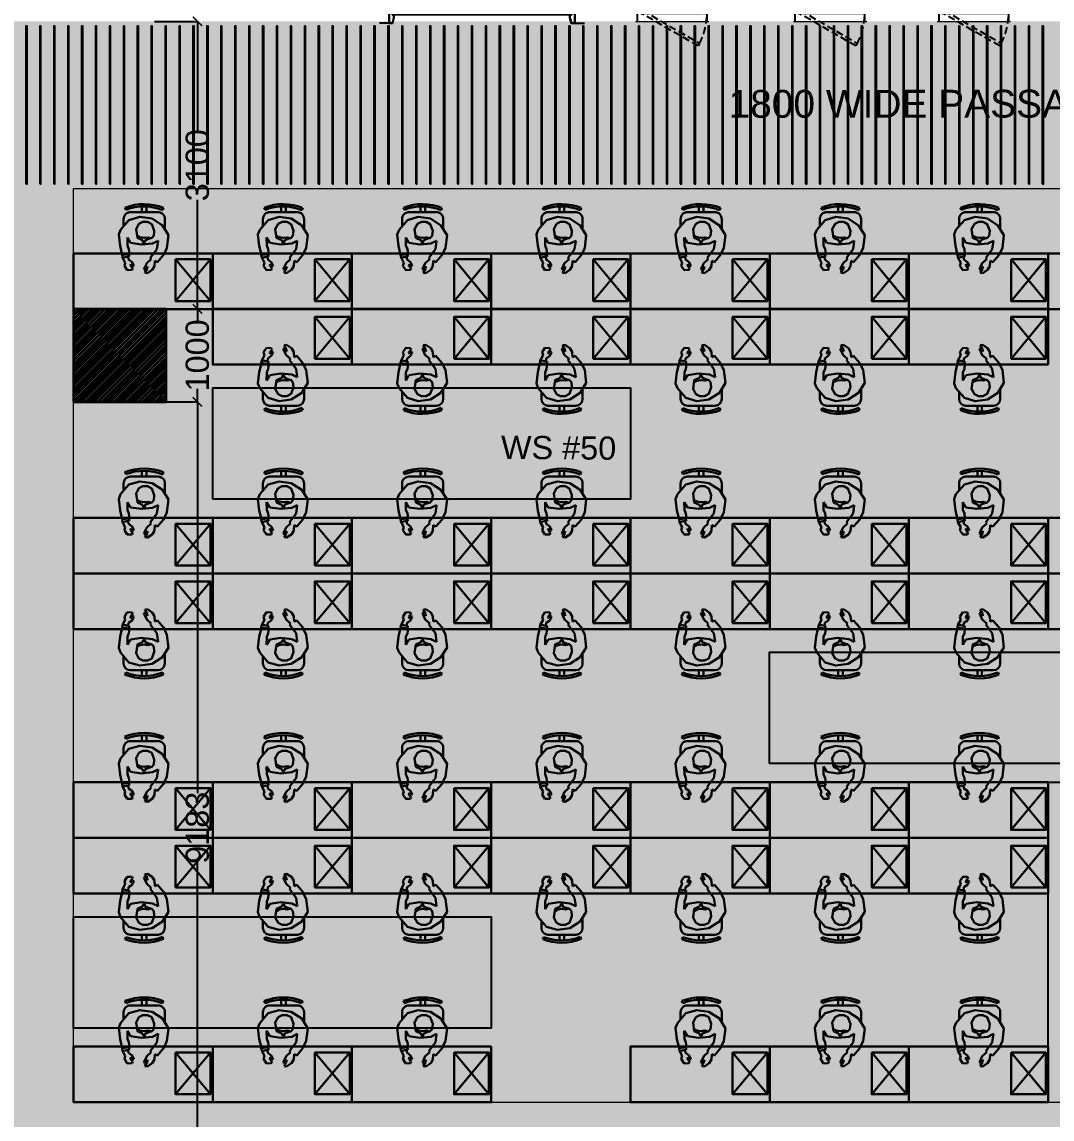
# Model space of a CAD drawing. Header units: millimetres. Extents: x 263321 to 4958806, y 33647 to 987811.
# Drawn here: x 2384197 to 2395294, y 460652 to 472477 of the extents above; entities that cross this region are included whole.
import ezdxf

# ---------------------------------------------------------------- set-up
doc = ezdxf.new("R2010")
doc.units = ezdxf.units.MM
doc.header["$PDMODE"] = 3
doc.linetypes.add('HIDDEN', pattern=[0.375, 0.25, -0.125])
for name, color, linetype, lineweight in [('A-FURN-MODULAR', 6, 'Continuous', 18), ('A-FURN-TABLE-GROMMET', 7, 'Continuous', 9), ('A-PLAN-COLUMN', 3, 'Continuous', 0), ('A-PLAN-RCC-HATCH', 8, 'Continuous', 13), ('A-PLAN-THIN', 251, 'Continuous', 15), ('Base 7th & 9th', 250, 'Continuous', 35), ('FURNITURE', 30, 'Continuous', 5)]:
    doc.layers.add(name, color=color, linetype=linetype, lineweight=lineweight)
for name, color, linetype in [('A-PLAN-DOOR', 7, 'Continuous'), ('CEILING TOA', 7, 'Continuous'), ('FLOORING TOA', 7, 'Continuous'), ('PARTITION DIM.', 250, 'Continuous'), ('TEXT', 250, 'Continuous')]:
    doc.layers.add(name, color=color, linetype=linetype)
doc.styles.add('ARIAL', font='arial.ttf')
doc.styles.get("Standard").update_dxf_attribs({"font": 'arial.ttf'})
doc.styles.add('TEXT @ 150', font='arial.ttf', dxfattribs={"height": 225})
doc.dimstyles.new('DIM @ 150', dxfattribs={"dimtxt": 225, "dimasz": 100, "dimexe": 1, "dimexo": 0, "dimgap": 0.5, "dimtad": 0, "dimdec": 0, "dimzin": 0, "dimdsep": 46, "dimtxsty": 'TEXT @ 150', "dimblk": 'ARCHTICK', "dimcen": -2, "dimclrd": 8, "dimclre": 8, "dimclrt": 7, "dimadec": 0, "dimazin": 0, "dimtfac": 1, "dimtdec": 0, "dimtofl": 0, "dimtmove": 0, "dimatfit": 3, "dimldrblk": 'OPEN90', "dimfxl": 1, "dimtolj": 1, "dimtzin": 0, "dimlwd": -1, "dimlwe": -1, "dimarcsym": 0})

# ---------------------------------------------------------------- blocks, each defined once
blk = doc.blocks.new('EWDSXC')
at = {"layer": 'FURNITURE', "color": 20, "lineweight": 30}
for p, q in [((2181355, 122524), (2181805, 122899)), ((2181355, 122899), (2181805, 122524)), ((2181891, 121424), (2181291, 121424))]:
    blk.add_line(p, q, dxfattribs=at)
at = {"layer": 'FURNITURE', "color": 8, "lineweight": 30}
for p, q in [((2181030, 122408, 0), (2180921, 122408, 0)), ((2181094, 122448, 0), (2180989, 122382, 0)), ((2181230, 122431, 0), (2181094, 122448, 0)), ((2181291, 122403, 0), (2181230, 122431, 0)), ((2181308, 122395, 0), (2181291, 122403, 0)), ((2181385, 122328, 0), (2181308, 122395, 0)), ((2180847, 122334, 0), (2180847, 122038, 0)), ((2180989, 122382, 0), (2180917, 122270, 0)), ((2181184, 122275, 0), (2181155, 122335, 0)), ((2181155, 122335, 0), (2181246, 122322, 0)), ((2181196, 122156, 0), (2181184, 122275, 0)), ((2181291, 122288, 0), (2181246, 122322, 0)), ((2181291, 122288, 0), (2181340, 122251, 0)), ((2181371, 122300, 0), (2181385, 122328, 0)), ((2181430, 122296, 0), (2181371, 122300, 0)), ((2181470, 122272, 0), (2181430, 122296, 0)), ((2181504, 122220, 0), (2181470, 122272, 0)), ((2180917, 122270, 0), (2180899, 122138, 0)), ((2181179, 122038, 0), (2181196, 122156, 0)), ((2181340, 122251, 0), (2181352, 122262, 0)), ((2181352, 122262, 0), (2181395, 122214, 0)), ((2181395, 122214, 0), (2181462, 122183, 0)), ((2181467, 122196, 0), (2181434, 122221, 0)), ((2181434, 122221, 0), (2181459, 122216, 0)), ((2181459, 122216, 0), (2181500, 122192, 0)), ((2181462, 122183, 0), (2181467, 122196, 0)), ((2181500, 122192, 0), (2181504, 122220, 0)), ((2180899, 122138, 0), (2180932, 122021, 0)), ((2181385, 122055, 0), (2181358, 122017, 0)), ((2181425, 122074, 0), (2181385, 122055, 0)), ((2181406, 122042, 0), (2181430, 122063, 0)), ((2181426, 122038, 0), (2181406, 122042, 0)), ((2181430, 122063, 0), (2181425, 122074, 0)), ((2181456, 122063, 0), (2181426, 122038, 0)), ((2181470, 122054, 0), (2181456, 122063, 0)), ((2181472, 122003, 0), (2181470, 122054, 0)), ((2180921, 121964, 0), (2180998, 121964, 0)), ((2180932, 122021, 0), (2181037, 121931, 0)), ((2181037, 121931, 0), (2181089, 121911, 0)), ((2181089, 121911, 0), (2181211, 121925, 0)), ((2181121, 122004, 0), (2181206, 122005, 0)), ((2181206, 122005, 0), (2181246, 122021, 0)), ((2181291, 121944, 0), (2181211, 121925, 0)), ((2181291, 122028, 0), (2181246, 122021, 0)), ((2181295, 122028, 0), (2181290, 122028, 0)), ((2181291, 121944, 0), (2181306, 121947, 0)), ((2181295, 122022, 0), (2181295, 122028, 0)), ((2181324, 122025, 0), (2181295, 122022, 0)), ((2181306, 121947, 0), (2181337, 121952, 0)), ((2181325, 122013, 0), (2181324, 122025, 0)), ((2181358, 122017, 0), (2181325, 122013, 0)), ((2181337, 121952, 0), (2181392, 121982, 0)), ((2181392, 121982, 0), (2181424, 121972, 0)), ((2181424, 121972, 0), (2181472, 122003, 0))]:
    blk.add_line(p, q, dxfattribs=at)
at = {"layer": 'FURNITURE', "color": 20, "lineweight": 30}
for points in [[(2181291, 122924), (2181291, 121424), (2181891, 121424), (2181891, 122924)], [(2181355, 122524), (2181355, 122899), (2181805, 122899), (2181805, 122524)]]:
    blk.add_lwpolyline(points, close=True, dxfattribs=at)
at = {"layer": 'FURNITURE', "color": 8, "lineweight": 30, "elevation": 0}
for points in [[(2180801, 122393), (2180824, 122384)], [(2181102, 122112), (2181117, 122140), (2181124, 122187), (2181119, 122225), (2181129, 122264), (2181102, 122288), (2181047, 122294), (2180975, 122267), (2180952, 122222), (2180952, 122172), (2180973, 122129), (2181031, 122098), (2181125, 122112), (2181150, 122167), (2181176, 122179), (2181175, 122189), (2181149, 122199), (2181129, 122253)], [(2180785, 122211), (2180847, 122211)], [(2180785, 122161), (2180847, 122161)], [(2181179, 122038), (2181121, 122004)], [(2180799, 121979), (2180822, 121988)], [(2181298, 122023), (2181307, 121949)], [(2181325, 122013), (2181339, 121950)]]:
    blk.add_lwpolyline(points, dxfattribs=at)
blk.add_lwpolyline([(2181290, 122028, 0.034638), (2181291, 122038), (2181291, 122288)], format="xyb", dxfattribs=at)
at = {"layer": 'FURNITURE', "color": 8, "lineweight": 30}
for centre, radius, start, end in [((2181317, 122183, 0), 557, 157.9006, 201.542), ((2180921, 122334, 0), 74, 89.9999, 179.9999), ((2181317, 122183, 0), 532, 157.9006, 201.5161), ((2180921, 122038, 0), 74, 179.9999, 269.9999)]:
    blk.add_arc(centre, radius, start, end, dxfattribs=at)
blk = doc.blocks.new('A$C3F28102C')
at = {"layer": 'A-PLAN-DOOR'}
h = blk.add_hatch(dxfattribs=at)
h.set_pattern_fill('ANSI31', color=256, style=0)
h.set_pattern_definition([(315, (-1529.3283, 1000.1135), (-0.44194174, -0.44194174), [])])
h.paths.add_polyline_path([(1, -15), (0, -15), (0, 0), (1, 0)])
h.paths.add_polyline_path([(1, 0), (1, 0), (0, 0), (0, 1, 0.115729)])
h.paths.add_polyline_path([(5, -15), (4, -15), (4, 0), (5, 0)])
h.paths.add_polyline_path([(5, 0), (4, 0), (4, 0, 0.115729), (5, 1)])
at = {"layer": 'A-PLAN-DOOR', "color": 2}
for points in [[(1, 0), (1, -15), (0, -15), (0, 1)], [(4, 0), (4, -15), (5, -15), (5, 1)]]:
    blk.add_lwpolyline(points, dxfattribs=at)
for radius in [3.42, 2.42]:
    blk.add_circle((2, 3), radius, dxfattribs=at)
blk = doc.blocks.new('Door 1800')
at = {"layer": 'A-PLAN-DOOR'}
for p, q in [((-879, 77), (-879, 82)), ((844, 0), (-844, 0)), ((-844, 0), (-844, -54)), ((0, -54), (0, 0)), ((844, 0), (844, -54)), ((879, 77), (879, 82)), ((844, -6), (-844, -6)), ((844, -49), (-844, -49)), ((844, -54), (-844, -54))]:
    blk.add_line(p, q, dxfattribs=at)
for points in [[(-880, -137), (-880, -137), (-880, 82), (-972, 82)], [(880, -136), (880, 82), (972, 82)]]:
    blk.add_lwpolyline(points, dxfattribs=at)
for points in [[(-880, -47), (-879, -47), (-879, 74), (-880, 74)], [(-878, -53), (-849, -53), (-849, 3), (-835, 3), (-835, 32), (-848, 80), (-878, 80), (-878, 73), (-879, 73), (-879, 74), (-879, 82), (-847, 82), (-834, 32), (-834, 2), (-847, 2), (-847, -54), (-879, -54), (-879, -45), (-878, -45)], [(878, -53), (849, -53), (849, 3), (835, 3), (835, 32), (848, 80), (878, 80), (878, 73), (879, 73), (879, 74), (879, 82), (847, 82), (834, 32), (834, 2), (847, 2), (847, -54), (879, -54), (879, -45), (878, -45)], [(880, -47), (879, -47), (879, 74), (880, 74)]]:
    blk.add_lwpolyline(points, close=True, dxfattribs=at)
at = {"layer": 'A-PLAN-DOOR', "linetype": 'HIDDEN', "ltscale": 300}
for points in [[(-845, -61), (-815, -61), (-815, -876), (-845, -876)], [(845, -61), (815, -61), (815, -876), (845, -876)]]:
    blk.add_lwpolyline(points, close=True, dxfattribs=at)
for centre, start, end in [((-815, -61), 270, 0.4464), ((815, -61), 179.5536, 270)]:
    blk.add_arc(centre, 815, start, end, dxfattribs=at)
at = {"layer": 'A-PLAN-DOOR', "extrusion": (0, 0, -1), "xscale": -0.9074410163312852, "yscale": 0.9074410163312852, "zscale": -0.9074410163312852, "rotation": 180}
blk.add_blockref('A$C3F28102C', (-847, -54), dxfattribs=at)
blk = doc.blocks.new('shaft door 750')
at = {"layer": 'A-PLAN-DOOR'}
for p, q in [((335, 60), (-335, 60)), ((-335, 0), (-335, 60)), ((335, 53), (-335, 53)), ((335, 6), (-335, 6)), ((335, 0), (-335, 0)), ((335, 0), (335, 60)), ((-374, -70), (-374, -65)), ((-374, -65), (-374, -70))]:
    blk.add_line(p, q, dxfattribs=at)
at = {"layer": 'A-PLAN-DOOR', "linetype": 'HIDDEN', "ltscale": 300}
blk.add_lwpolyline([(337, 60), (320, 31), (-295, 387), (-279, 415)], close=True, dxfattribs=at)
at = {"layer": 'A-PLAN-DOOR'}
for points in [[(-375, 150), (-375, 150), (-375, -70), (-430, -70)], [(375, 150), (375, 150), (375, -70), (430, -70)]]:
    blk.add_lwpolyline(points, dxfattribs=at)
for points in [[(-375, 52), (-374, 52), (-374, -62), (-375, -62)], [(-373, 58), (-341, 58), (-341, -3), (-326, -3), (-326, -35), (-340, -68), (-373, -68), (-373, -60), (-374, -60), (-374, -62), (-374, -70), (-339, -70), (-324, -35), (-324, -2), (-339, -2), (-339, 60), (-374, 60), (-374, 50), (-373, 50)], [(373, 58), (341, 58), (341, -3), (326, -3), (326, -35), (340, -68), (373, -68), (373, -60), (374, -60), (374, -62), (374, -70), (339, -70), (324, -35), (324, -2), (339, -2), (339, 60), (374, 60), (374, 50), (373, 50)], [(375, 52), (374, 52), (374, -62), (375, -62)]]:
    blk.add_lwpolyline(points, close=True, dxfattribs=at)
at = {"layer": 'A-PLAN-DOOR', "linetype": 'HIDDEN', "ltscale": 300}
blk.add_arc((338, 60), 712, 152.6807, 180, dxfattribs=at)
at = {"layer": 'A-PLAN-THIN'}
for p, q in [((395, 150), (-395, 150)), ((375, -70), (-375, -70))]:
    blk.add_line(p, q, dxfattribs=at)
at = {"layer": 'A-PLAN-DOOR', "xscale": -0.9973404255317604, "yscale": 0.9973404255317604, "zscale": 0.9973404255317604}
blk.add_blockref('A$C3F28102C', (339, 60), dxfattribs=at)
blk = doc.blocks.new('Fire Tower-2700mm')
at = {"layer": 'A-PLAN-DOOR', "xscale": -1.136363636363636, "yscale": 1.136363636387152, "zscale": 1.136363636387152, "rotation": 180}
blk.add_blockref('Door 1800', (2676, -7545), dxfattribs=at)
at = {"layer": 'A-PLAN-DOOR', "extrusion": (-1.654e-28, 4.04354e-14, -1), "zscale": -1, "rotation": 180}
for p in [(2624, -7468), (1074, -7468), (-626, -7468)]:
    blk.add_blockref('shaft door 750', p, dxfattribs=at)
blk = doc.blocks.new('Columns')
at = {"layer": 'A-PLAN-RCC-HATCH'}
h = blk.add_hatch(dxfattribs=at)
h.set_pattern_fill('ANSI31', color=256, scale=250, style=0)
h.set_pattern_definition([(45, (447397.9, -612762.232), (-22.0970869, 22.0970869), [])])
h.paths.add_polyline_path([(6840, -20463), (7840, -20463), (7840, -19463), (6840, -19463)])
at = {"layer": 'A-PLAN-COLUMN', "elevation": 0}
blk.add_lwpolyline([(6840, -20463), (7840, -20463), (7840, -19463), (6840, -19463)], close=True, dxfattribs=at)
blk = doc.blocks.new('_ArchTick')
at = {"color": 0, "linetype": 'ByBlock', "const_width": 0.15}
blk.add_lwpolyline([(-0.5, -0.5), (0.5, 0.5)], dxfattribs=at)
blk = doc.blocks.new('*D669')
at = {"layer": 'Defpoints', "color": 0, "transparency": 16777216}
for p in [(2385623, 472483), (2385623, 469383), (2386087, 469383)]:
    blk.add_point(p, dxfattribs=at)
at = {"layer": 'PARTITION DIM.', "color": 8, "transparency": 16777216}
for p, q in [((2385623, 472483), (2386088, 472483)), ((2386087, 472483), (2386087, 471306)), ((2386087, 469383), (2386087, 470560)), ((2385623, 469383), (2386088, 469383))]:
    blk.add_line(p, q, dxfattribs=at)
at = {"layer": 'PARTITION DIM.', "color": 8, "transparency": 16777216, "xscale": 100, "yscale": 100, "zscale": 100}
for p, rotation in [((2386087, 472483), 90), ((2386087, 469383), 270)]:
    blk.add_blockref('_ArchTick', p, dxfattribs=dict(at, rotation=rotation))
at = {"layer": 'PARTITION DIM.', "color": 7, "transparency": 16777216, "insert": (2386087, 470933), "char_height": 250, "attachment_point": 5, "rotation": 90}
blk.add_mtext('\\A1;3100', dxfattribs=at)
blk = doc.blocks.new('_Open90')
at = {"color": 0, "linetype": 'ByBlock'}
for p, q in [((0, 0), (-1, 0)), ((-0.5, 0.5), (0, 0)), ((0, 0), (-0.5, -0.5))]:
    blk.add_line(p, q, dxfattribs=at)
blk = doc.blocks.new('*D670')
at = {"layer": 'Defpoints', "color": 0, "transparency": 16777216}
for p in [(2385623, 469383), (2385752, 468383), (2386087, 468383)]:
    blk.add_point(p, dxfattribs=at)
at = {"layer": 'PARTITION DIM.', "color": 8, "transparency": 16777216}
for p, q in [((2385623, 469383), (2386088, 469383)), ((2386087, 469383), (2386087, 469245)), ((2386087, 468383), (2386087, 468521)), ((2385752, 468383), (2386088, 468383))]:
    blk.add_line(p, q, dxfattribs=at)
at = {"layer": 'PARTITION DIM.', "color": 8, "transparency": 16777216, "xscale": 100, "yscale": 100, "zscale": 100}
for p, rotation in [((2386087, 469383), 90), ((2386087, 468383), 270)]:
    blk.add_blockref('_ArchTick', p, dxfattribs=dict(at, rotation=rotation))
at = {"layer": 'PARTITION DIM.', "color": 7, "transparency": 16777216, "insert": (2386087, 468883), "char_height": 250, "attachment_point": 5, "rotation": 90}
blk.add_mtext('\\A1;1000', dxfattribs=at)
blk = doc.blocks.new('*D671')
at = {"layer": 'Defpoints', "color": 0, "transparency": 16777216}
for p in [(2385752, 468383), (2386087, 459200), (2386087, 459200)]:
    blk.add_point(p, dxfattribs=at)
at = {"layer": 'PARTITION DIM.', "color": 8, "transparency": 16777216}
for p, q in [((2385752, 468383), (2386088, 468383)), ((2386087, 468383), (2386087, 464165)), ((2386087, 459200), (2386087, 463418)), ((2386087, 459200), (2386086, 459200))]:
    blk.add_line(p, q, dxfattribs=at)
at = {"layer": 'PARTITION DIM.', "color": 8, "transparency": 16777216, "xscale": 100, "yscale": 100, "zscale": 100}
for p, rotation in [((2386087, 468383), 90), ((2386087, 459200), 270)]:
    blk.add_blockref('_ArchTick', p, dxfattribs=dict(at, rotation=rotation))
at = {"layer": 'PARTITION DIM.', "color": 7, "transparency": 16777216, "insert": (2386087, 463792), "char_height": 250, "attachment_point": 5, "rotation": 90}
blk.add_mtext('\\A1;9183', dxfattribs=at)

msp = doc.modelspace()

# ---------------------------------------------------------------- hatches: boundary and pattern name
at = {"layer": 'Base 7th & 9th'}
h = msp.add_hatch(dxfattribs=at)
h.set_pattern_fill('ANSI31', color=256, scale=250, style=0)
h.set_pattern_definition([(45, (2825309.825, -123916.18), (-22.0970869, 22.0970869), [])])
h.paths.add_polyline_path([(2384751.6, 468383.1), (2385751.6, 468383.1), (2385751.6, 469383.1), (2384751.6, 469383.1)])
at = {"layer": 'CEILING TOA', "true_color": 0x7aafdf}
h = msp.add_hatch(dxfattribs=at)
h.set_pattern_fill('ANGLE', color=143)
h.set_pattern_definition([(0, (55724.0024, 72097.264), (0, 6.985), [5.08, -1.905]), (90, (55724.0024, 72097.264), (-6.985, 4e-16), [5.08, -1.905])])
h.paths.add_polyline_path([(2386251.6, 467333.1), (2386251.6, 468533.1), (2390751.6, 468533.1), (2390751.6, 467333.1)])
at = {"layer": 'CEILING TOA', "true_color": 0x939598}
h = msp.add_hatch(dxfattribs=at)
h.set_pattern_fill('ANGLE', color=252)
h.set_pattern_definition([(0, (13069.078, -8478.743), (0, 6.985), [5.08, -1.905]), (90, (13069.078, -8478.743), (-6.985, 4e-16), [5.08, -1.905])])
h.paths.add_polyline_path([(2392251.6, 464483.1), (2392251.6, 465683.1), (2396751.6, 465683.1), (2396751.6, 464483.1)])
at = {"layer": 'CEILING TOA', "true_color": 0x7aafdf}
h = msp.add_hatch(dxfattribs=at)
h.set_pattern_fill('ANGLE', color=143)
h.set_pattern_definition([(0, (54224.0024, 66397.264), (0, 6.985), [5.08, -1.905]), (90, (54224.0024, 66397.264), (-6.985, 4e-16), [5.08, -1.905])])
h.paths.add_polyline_path([(2384751.6, 461633.1), (2384751.6, 462833.1), (2389251.6, 462833.1), (2389251.6, 461633.1)])
at = {"layer": 'FLOORING TOA', "true_color": 0xc7c8ca}
h = msp.add_hatch(dxfattribs=at)
h.set_pattern_fill('EARTH', color=9, scale=120)
edge = h.paths.add_edge_path()
edge.add_line((2399150.3, 470683.1), (2406751.6, 470683.1))
edge.add_line((2406751.6, 470683.1), (2406751.6, 489283.1))
edge.add_line((2406751.6, 489283.1), (2406777, 491421.9))
edge.add_line((2406777, 491421.9), (2410711.6, 491383.1))
edge.add_line((2410711.6, 491383.1), (2410711.6, 490662.8))
edge.add_line((2410711.6, 490662.8), (2412251.6, 490662.8))
edge.add_line((2412251.6, 490662.8), (2412251.6, 491383.1))
edge.add_line((2412251.6, 491383.1), (2413501.6, 491383.1))
edge.add_line((2413501.6, 491383.1), (2413501.6, 490641.9))
edge.add_line((2413501.6, 490641.9), (2414541.6, 490641.9))
edge.add_line((2414541.6, 490641.9), (2414541.6, 491383.1))
edge.add_line((2414541.6, 491383.1), (2419059.8, 491383.1))
edge.add_line((2419059.8, 491383.1), (2419290.9, 492883.1))
edge.add_line((2419290.9, 492883.1), (2413191.6, 492883.1))
edge.add_line((2413191.6, 492883.1), (2413191.6, 495458.2))
edge.add_line((2413191.6, 495458.2), (2416206.2, 495458.2))
edge.add_line((2416206.2, 495458.2), (2416206.2, 496558.2))
edge.add_line((2416206.2, 496558.2), (2413191.6, 496558.2))
edge.add_line((2413191.6, 496558.2), (2413191.6, 498963.1))
edge.add_line((2413191.6, 498963.1), (2411651.6, 498963.1))
edge.add_line((2411651.6, 498963.1), (2411651.6, 492883.1))
edge.add_line((2411651.6, 492883.1), (2404451.6, 492883.1))
edge.add_line((2404451.6, 492883.1), (2404452.6, 502283.1))
edge.add_line((2404452.6, 502283.1), (2402951.6, 502283.1))
edge.add_line((2402951.6, 502283.1), (2402951.4, 497183.5))
edge.add_line((2402951.4, 497183.5), (2402951.6, 497133.1))
edge.add_line((2402951.6, 497133.1), (2399951.6, 497133.1))
edge.add_line((2399951.6, 497133.1), (2399951.6, 505326.9))
edge.add_arc((2397396.4, -38564.5), 543897.4, 89.730828, 95.307778)
edge.add_line((2347082.8, 503000.8), (2347082.9, 472483.1))
edge.add_line((2347082.9, 472483.1), (2343851.6, 472483.1))
edge.add_line((2343851.6, 472483.1), (2343851.6, 458383.2))
edge.add_line((2343851.6, 458383.2), (2354252.4, 458383.2))
edge.add_line((2354252.4, 458383.2), (2354252.7, 455753.4))
edge.add_arc((2374151.3, 141679.3), 314703.8, 88.069715, 93.625218, ccw=False)
edge.add_line((2384751.6, 456204.5), (2384751.6, 459200.3))
edge.add_line((2384751.6, 459200.3), (2394751.8, 459200.3))
edge.add_line((2394751.8, 459200.3), (2394749.6, 457484.3))
edge.add_line((2394749.6, 457484.3), (2395751.6, 457483.1))
edge.add_line((2395751.6, 457483.1), (2395751.6, 458383.1))
edge.add_line((2395751.6, 458383.1), (2396651.6, 458383.1))
edge.add_line((2396651.6, 458383.1), (2396651.6, 459197.4))
edge.add_line((2396651.6, 459197.4), (2399811.2, 459198))
edge.add_line((2399811.2, 459198), (2399811.2, 460833.1))
edge.add_line((2399811.2, 460833.1), (2398551.6, 460833.1))
edge.add_line((2398551.6, 460833.1), (2398551.6, 466883.1))
edge.add_line((2398551.6, 466883.1), (2403551.7, 466883.1))
edge.add_line((2403551.7, 466883.1), (2403551.7, 465533.1))
edge.add_line((2403551.7, 465533.1), (2407851.7, 465533.1))
edge.add_line((2407851.7, 465533.1), (2407851.7, 460783.1))
edge.add_line((2407851.7, 460783.1), (2409491.6, 460783.1))
edge.add_line((2409491.6, 460783.1), (2409496.3, 466883.1))
edge.add_line((2409496.3, 466883.1), (2415285.8, 466883.1))
edge.add_line((2415285.8, 466883.1), (2415516.9, 468383.1))
edge.add_line((2415516.9, 468383.1), (2399151.6, 468383.1))
edge.add_arc((2399151.6, 468983.1), 600, 180.00022, 269.99765, ccw=False)
edge.add_line((2398551.6, 468983.1), (2398551.6, 470083.1))
edge.add_arc((2399151.6, 470083.1), 600, 90.12503, 179.99987, ccw=False)
edge = h.paths.add_edge_path(flags=16)
edge.add_line((2350804.3, 495933.1), (2349254.3, 495933.1))
edge.add_arc((2349254.3, 495533.1), 400, 90.00028, 179.78887)
edge.add_line((2348854.3, 495534.5), (2348854.3, 492844.4))
edge.add_line((2348854.3, 492844.4), (2350804.3, 492844.4))
edge.add_line((2350804.3, 492844.4), (2350804.3, 495933.1))
h.paths.add_polyline_path([(2380451.6, 495933.1), (2394411.6, 495933.1), (2394411.6, 489283.1), (2388129.7, 489289.9), (2388129.7, 487283.1), (2379984.7, 487283), (2379984.7, 489283.1), (2380551.6, 489283.1)], flags=16)
edge = h.paths.add_edge_path(flags=16)
edge.add_line((2404951.6, 487283.1), (2348951.6, 487283.1))
edge.add_arc((2348951.6, 486983.1), 300, 90, 179.99701)
edge.add_line((2348651.6, 486983.1), (2348650.9, 472483.1))
edge.add_line((2348650.9, 472483.1), (2404951.6, 472483.1))
edge.add_line((2404951.6, 472483.1), (2404951.6, 487283.1))
h.paths.add_polyline_path([(2396751.6, 460833.1), (2396751.6, 464283.1)], flags=16)

# ---------------------------------------------------------------- linework, layer by layer
at = {"layer": 'A-FURN-TABLE-GROMMET'}
for p, q in [((2384751.6, 470683.1), (2396751.6, 470683.1)), ((2384751.6, 460833.1), (2384751.6, 470683.1)), ((2384751.6, 460833.1), (2396751.6, 460833.1))]:
    msp.add_line(p, q, dxfattribs=at)
at = {"layer": 'Base 7th & 9th', "elevation": 0}
msp.add_lwpolyline([(2384751.6, 468383.1), (2385751.6, 468383.1), (2385751.6, 469383.1), (2384751.6, 469383.1)], close=True, dxfattribs=at)
at = {"layer": 'CEILING TOA', "elevation": 0}
for points in [[(2384239.1, 470731.8), (2384251.1, 470731.8), (2384251.1, 472431.8), (2384239.1, 472431.8)], [(2384389.1, 470731.8), (2384401.1, 470731.8), (2384401.1, 472431.8), (2384389.1, 472431.8)], [(2384539.1, 470731.8), (2384551.1, 470731.8), (2384551.1, 472431.8), (2384539.1, 472431.8)], [(2384689.1, 470731.8), (2384701.1, 470731.8), (2384701.1, 472431.8), (2384689.1, 472431.8)], [(2384839.1, 470731.8), (2384851.1, 470731.8), (2384851.1, 472431.8), (2384839.1, 472431.8)], [(2384989.1, 470731.8), (2385001.1, 470731.8), (2385001.1, 472431.8), (2384989.1, 472431.8)], [(2385139.1, 470731.8), (2385151.1, 470731.8), (2385151.1, 472431.8), (2385139.1, 472431.8)], [(2385289.1, 470731.8), (2385301.1, 470731.8), (2385301.1, 472431.8), (2385289.1, 472431.8)], [(2385439.1, 470731.8), (2385451.1, 470731.8), (2385451.1, 472431.8), (2385439.1, 472431.8)], [(2385589.1, 470731.8), (2385601.1, 470731.8), (2385601.1, 472431.8), (2385589.1, 472431.8)], [(2385739.1, 470731.8), (2385751.1, 470731.8), (2385751.1, 472431.8), (2385739.1, 472431.8)], [(2385889.1, 470731.8), (2385901.1, 470731.8), (2385901.1, 472431.8), (2385889.1, 472431.8)], [(2386039.1, 470731.8), (2386051.1, 470731.8), (2386051.1, 472431.8), (2386039.1, 472431.8)], [(2386189.1, 470731.8), (2386201.1, 470731.8), (2386201.1, 472431.8), (2386189.1, 472431.8)], [(2386339.1, 470731.8), (2386351.1, 470731.8), (2386351.1, 472431.8), (2386339.1, 472431.8)], [(2386489.1, 470731.8), (2386501.1, 470731.8), (2386501.1, 472431.8), (2386489.1, 472431.8)], [(2386639.1, 470731.8), (2386651.1, 470731.8), (2386651.1, 472431.8), (2386639.1, 472431.8)], [(2386789.1, 470731.8), (2386801.1, 470731.8), (2386801.1, 472431.8), (2386789.1, 472431.8)], [(2386939.1, 470731.8), (2386951.1, 470731.8), (2386951.1, 472431.8), (2386939.1, 472431.8)], [(2387089.1, 470731.8), (2387101.1, 470731.8), (2387101.1, 472431.8), (2387089.1, 472431.8)], [(2387239.1, 470731.8), (2387251.1, 470731.8), (2387251.1, 472431.8), (2387239.1, 472431.8)], [(2387389.1, 470731.8), (2387401.1, 470731.8), (2387401.1, 472431.8), (2387389.1, 472431.8)], [(2387539.1, 470731.8), (2387551.1, 470731.8), (2387551.1, 472431.8), (2387539.1, 472431.8)], [(2387689.1, 470731.8), (2387701.1, 470731.8), (2387701.1, 472431.8), (2387689.1, 472431.8)], [(2387839.1, 470731.8), (2387851.1, 470731.8), (2387851.1, 472431.8), (2387839.1, 472431.8)], [(2387989.1, 470731.8), (2388001.1, 470731.8), (2388001.1, 472431.8), (2387989.1, 472431.8)], [(2388139.1, 470731.8), (2388151.1, 470731.8), (2388151.1, 472431.8), (2388139.1, 472431.8)], [(2388289.1, 470731.8), (2388301.1, 470731.8), (2388301.1, 472431.8), (2388289.1, 472431.8)], [(2388439.1, 470731.8), (2388451.1, 470731.8), (2388451.1, 472431.8), (2388439.1, 472431.8)], [(2388589.1, 470731.8), (2388601.1, 470731.8), (2388601.1, 472431.8), (2388589.1, 472431.8)], [(2388739.1, 470731.8), (2388751.1, 470731.8), (2388751.1, 472431.8), (2388739.1, 472431.8)], [(2388889.1, 470731.8), (2388901.1, 470731.8), (2388901.1, 472431.8), (2388889.1, 472431.8)], [(2389039.1, 470731.8), (2389051.1, 470731.8), (2389051.1, 472431.8), (2389039.1, 472431.8)], [(2389189.1, 470731.8), (2389201.1, 470731.8), (2389201.1, 472431.8), (2389189.1, 472431.8)], [(2389339.1, 470731.8), (2389351.1, 470731.8), (2389351.1, 472431.8), (2389339.1, 472431.8)], [(2389489.1, 470731.8), (2389501.1, 470731.8), (2389501.1, 472431.8), (2389489.1, 472431.8)], [(2389639.1, 470731.8), (2389651.1, 470731.8), (2389651.1, 472431.8), (2389639.1, 472431.8)], [(2389789.1, 470731.8), (2389801.1, 470731.8), (2389801.1, 472431.8), (2389789.1, 472431.8)], [(2389939.1, 470731.8), (2389951.1, 470731.8), (2389951.1, 472431.8), (2389939.1, 472431.8)], [(2390089.1, 470731.8), (2390101.1, 470731.8), (2390101.1, 472431.8), (2390089.1, 472431.8)], [(2390239.1, 470731.8), (2390251.1, 470731.8), (2390251.1, 472431.8), (2390239.1, 472431.8)], [(2390389.1, 470731.8), (2390401.1, 470731.8), (2390401.1, 472431.8), (2390389.1, 472431.8)], [(2390539.1, 470731.8), (2390551.1, 470731.8), (2390551.1, 472431.8), (2390539.1, 472431.8)], [(2390689.1, 470731.8), (2390701.1, 470731.8), (2390701.1, 472431.8), (2390689.1, 472431.8)], [(2390839.1, 470731.8), (2390851.1, 470731.8), (2390851.1, 472431.8), (2390839.1, 472431.8)], [(2390989.1, 470731.8), (2391001.1, 470731.8), (2391001.1, 472431.8), (2390989.1, 472431.8)], [(2391139.1, 470731.8), (2391151.1, 470731.8), (2391151.1, 472431.8), (2391139.1, 472431.8)], [(2391289.1, 470731.8), (2391301.1, 470731.8), (2391301.1, 472431.8), (2391289.1, 472431.8)], [(2391439.1, 470731.8), (2391451.1, 470731.8), (2391451.1, 472431.8), (2391439.1, 472431.8)], [(2391589.1, 470731.8), (2391601.1, 470731.8), (2391601.1, 472431.8), (2391589.1, 472431.8)], [(2391739.1, 470731.8), (2391751.1, 470731.8), (2391751.1, 472431.8), (2391739.1, 472431.8)], [(2391889.1, 470731.8), (2391901.1, 470731.8), (2391901.1, 472431.8), (2391889.1, 472431.8)], [(2392039.1, 470731.8), (2392051.1, 470731.8), (2392051.1, 472431.8), (2392039.1, 472431.8)], [(2392189.1, 470731.8), (2392201.1, 470731.8), (2392201.1, 472431.8), (2392189.1, 472431.8)], [(2392339.1, 470731.8), (2392351.1, 470731.8), (2392351.1, 472431.8), (2392339.1, 472431.8)], [(2392489.1, 470731.8), (2392501.1, 470731.8), (2392501.1, 472431.8), (2392489.1, 472431.8)], [(2392639.1, 470731.8), (2392651.1, 470731.8), (2392651.1, 472431.8), (2392639.1, 472431.8)], [(2392789.1, 470731.8), (2392801.1, 470731.8), (2392801.1, 472431.8), (2392789.1, 472431.8)], [(2392939.1, 470731.8), (2392951.1, 470731.8), (2392951.1, 472431.8), (2392939.1, 472431.8)], [(2393089.1, 470731.8), (2393101.1, 470731.8), (2393101.1, 472431.8), (2393089.1, 472431.8)], [(2393239.1, 470731.8), (2393251.1, 470731.8), (2393251.1, 472431.8), (2393239.1, 472431.8)], [(2393389.1, 470731.8), (2393401.1, 470731.8), (2393401.1, 472431.8), (2393389.1, 472431.8)], [(2393539.1, 470731.8), (2393551.1, 470731.8), (2393551.1, 472431.8), (2393539.1, 472431.8)], [(2393689.1, 470731.8), (2393701.1, 470731.8), (2393701.1, 472431.8), (2393689.1, 472431.8)], [(2393839.1, 470731.8), (2393851.1, 470731.8), (2393851.1, 472431.8), (2393839.1, 472431.8)], [(2393989.1, 470731.8), (2394001.1, 470731.8), (2394001.1, 472431.8), (2393989.1, 472431.8)], [(2394139.1, 470731.8), (2394151.1, 470731.8), (2394151.1, 472431.8), (2394139.1, 472431.8)], [(2394289.1, 470731.8), (2394301.1, 470731.8), (2394301.1, 472431.8), (2394289.1, 472431.8)], [(2394439.1, 470731.8), (2394451.1, 470731.8), (2394451.1, 472431.8), (2394439.1, 472431.8)], [(2394589.1, 470731.8), (2394601.1, 470731.8), (2394601.1, 472431.8), (2394589.1, 472431.8)], [(2394739.1, 470731.8), (2394751.1, 470731.8), (2394751.1, 472431.8), (2394739.1, 472431.8)], [(2394889.1, 470731.8), (2394901.1, 470731.8), (2394901.1, 472431.8), (2394889.1, 472431.8)], [(2395039.1, 470731.8), (2395051.1, 470731.8), (2395051.1, 472431.8), (2395039.1, 472431.8)], [(2395189.1, 470731.8), (2395201.1, 470731.8), (2395201.1, 472431.8), (2395189.1, 472431.8)], [(2386251.6, 467333.1), (2386251.6, 468533.1), (2390751.6, 468533.1), (2390751.6, 467333.1)], [(2384751.6, 461633.1), (2384751.6, 462833.1), (2389251.6, 462833.1), (2389251.6, 461633.1)]]:
    msp.add_lwpolyline(points, close=True, dxfattribs=at)
at = {"layer": 'CEILING TOA'}
msp.add_lwpolyline([(2392251.6, 464483.1), (2392251.6, 465683.1), (2396751.6, 465683.1), (2396751.6, 464483.1)], close=True, dxfattribs=at)
at = {"layer": 'TEXT', "elevation": 0}
msp.add_lwpolyline([(2395251.6, 460833.1), (2395251.6, 464283.1), (2396751.6, 464283.1)], dxfattribs=at)

# ---------------------------------------------------------------- block references
at = {"layer": 'A-FURN-MODULAR', "rotation": 270}
for p in [(2263328.1, 2651273.9), (2264828.1, 2651273.9), (2266328.1, 2651273.9), (2267828.1, 2651273.9), (2269328.1, 2651273.9), (2270828.1, 2651273.9), (2272328.1, 2651273.9), (2273828.1, 2651273.9), (2263328.1, 2648423.9), (2264828.1, 2648423.9), (2266328.1, 2648423.9), (2267828.1, 2648423.9), (2269328.1, 2648423.9), (2270828.1, 2648423.9), (2272328.1, 2648423.9), (2273828.1, 2648423.9), (2263328.1, 2645573.9), (2264828.1, 2645573.9), (2266328.1, 2645573.9), (2267828.1, 2645573.9), (2269328.1, 2645573.9), (2270828.1, 2645573.9), (2272328.1, 2645573.9), (2263328.1, 2642723.9), (2264828.1, 2642723.9), (2266328.1, 2642723.9), (2269328.1, 2642723.9), (2270828.1, 2642723.9), (2272328.1, 2642723.9)]:
    msp.add_blockref('EWDSXC', p, dxfattribs=at)
at = {"layer": 'A-FURN-MODULAR', "xscale": -1, "rotation": 270}
for p in [(2264828.1, -1712507.7), (2266328.1, -1712507.7), (2267828.1, -1712507.7), (2269328.1, -1712507.7), (2270828.1, -1712507.7), (2272328.1, -1712507.7), (2263328.1, -1715357.7), (2264828.1, -1715357.7), (2266328.1, -1715357.7), (2267828.1, -1715357.7), (2269328.1, -1715357.7), (2270828.1, -1715357.7), (2272328.1, -1715357.7), (2273828.1, -1715357.7), (2263328.1, -1718207.7), (2264828.1, -1718207.7), (2266328.1, -1718207.7), (2267828.1, -1718207.7), (2269328.1, -1718207.7), (2270828.1, -1718207.7), (2272328.1, -1718207.7)]:
    msp.add_blockref('EWDSXC', p, dxfattribs=at)
at = {"layer": 'A-PLAN-COLUMN'}
msp.add_blockref('Columns', (2377911.9, 488846.1), dxfattribs=at)
at = {"layer": 'Base 7th & 9th', "xscale": -1}
msp.add_blockref('Fire Tower-2700mm', (2391827.9, 480101.1, 0), dxfattribs=at)

# ---------------------------------------------------------------- texts
at = {"layer": 'TEXT', "attachment_point": 7, "style": 'ARIAL'}
for s, insert, char_height, width, rotation in [('\\pi5140.88663;1800 WIDE PASSAGE', (2386668.1, 471436.9), 300, 14476.248, 0.0346), ('\\pi527.54503;WS #50', (2388828.1, 467769.7), 250, 2276.441, 359.49614)]:
    msp.add_mtext(s, dxfattribs=dict(at, insert=insert, char_height=char_height, width=width, rotation=rotation))

# ---------------------------------------------------------------- dimensions: what is measured, and where the dimension line sits
at = {"layer": 'PARTITION DIM.'}
for base, p1, p2, override, picture, middle in [((2386087.3, 469383.1), (2385623.1, 472483.1), (2385623.1, 469383.1), {"dimtxt": 250, "dimtxsty": 'Standard', "dimarcsym": 1}, '*D669', (2386087.3, 470933.1)), ((2386087.3, 468383.1), (2385623.1, 469383.1), (2385751.6, 468383.1), {"dimtxt": 250, "dimtxsty": 'Standard', "dimtmove": 1, "dimarcsym": 1}, '*D670', (2386087.3, 468883.1)), ((2386087.3, 459200.3), (2385751.6, 468383.1), (2386087.4, 459200.3), {"dimtxt": 250, "dimtxsty": 'Standard', "dimtmove": 1, "dimarcsym": 1}, '*D671', (2386087.3, 463791.7))]:
    dim = msp.add_linear_dim(base=base, p1=p1, p2=p2, angle=90, dimstyle='DIM @ 150', override=override, dxfattribs=at)
    dim.commit()
    dim.dimension.update_dxf_attribs({"geometry": picture, "text_midpoint": middle})

doc.saveas('drawing.dxf')
